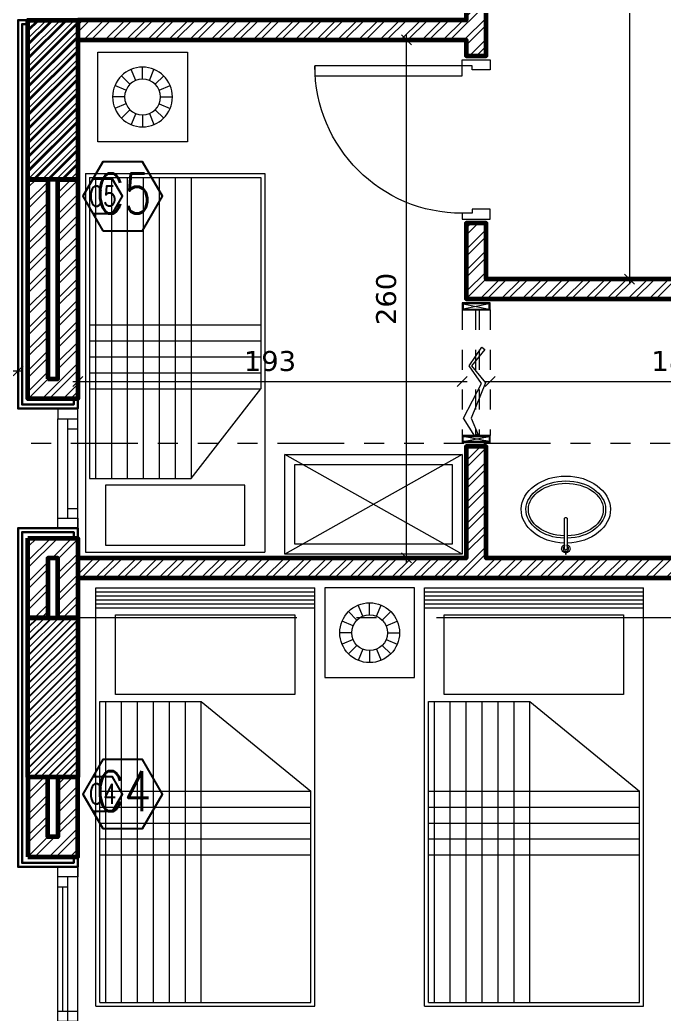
# Model space of a CAD drawing. Header units: inches. Extents: x -48 to 777, y -156 to 510.
# Drawn here: x 493.736 to 496.97, y 237.868 to 242.858 of the extents above; entities that cross this region are included whole.
import ezdxf
from ezdxf.enums import TextEntityAlignment as Align

# ---------------------------------------------------------------- set-up
doc = ezdxf.new("R2010")
doc.units = ezdxf.units.IN
doc.header["$MEASUREMENT"] = 0
for name, pattern in [('ACAD_ISO06W100', [36, 24, -3, 0, -3, 0, -3, 0, -3]), ('ACAD_ISO10W100', [18, 12, -3, 0, -3]), ('HIDDEN2', [0.1875, 0.125, -0.0625])]:
    doc.linetypes.add(name, pattern=pattern)
doc.layers.get('Defpoints').update_dxf_attribs({"lineweight": 5})
for name, color, linetype, lineweight in [('A-AXIS', 253, 'ACAD_ISO10W100', 5), ('A-AXIS ST', 251, 'ACAD_ISO10W100', 5), ('A-DIM', 9, 'Continuous', 5), ('A-DOORS', 38, 'Continuous', 20), ('A-FURN1', 211, 'Continuous', 15), ('A-PILLARS', 1, 'Continuous', 60), ('A-SANITARY', 120, 'Continuous', 5), ('A-WALLS', 7, 'Continuous', 60), ('A-WINDOWS', 4, 'Continuous', 20), ('C-STONE', 42, 'Continuous', 30), ('H-PILLARS', 61, 'Continuous', 5), ('H-WALLS', 51, 'Continuous', 5), ('modificat', 127, 'Continuous', 15)]:
    doc.layers.add(name, color=color, linetype=linetype, lineweight=lineweight)
doc.layers.add('HH-GREY', color=253, linetype='Continuous', lineweight=5, true_color=0x828282)
for name, color, linetype in [('str-col-hatch', 8, 'Continuous'), ('str-COL-TAG-100', 1, 'Continuous'), ('str-COL-TAG-50', 7, 'Continuous'), ('str-columns', 3, 'Continuous')]:
    doc.layers.add(name, color=color, linetype=linetype)
doc.styles.add('ROMAND', font='verdana.ttf')
doc.styles.add('ROMANS', font='romans__.ttf', dxfattribs={"height": 0.14})
doc.dimstyles.new('M-1.50', dxfattribs={"dimtxt": 0.1, "dimasz": 0.05, "dimexe": 0.025, "dimexo": 0.025, "dimgap": 0.05, "dimtad": 1, "dimlfac": 100, "dimrnd": 0.5, "dimzin": 9, "dimdsep": 46, "dimtxsty": 'ROMAND', "dimblk": 'OBLIQUE', "dimcen": 1, "dimdle": 0.025, "dimclrd": 256, "dimclre": 256, "dimclrt": 2, "dimadec": 0, "dimazin": 0, "dimtfac": 0.666667, "dimtmove": 2, "dimatfit": 3, "dimfxl": 0.04, "dimtolj": 1, "dimtzin": 5, "dimlwd": -1, "dimlwe": -1, "dimarcsym": 0})
pattern_1 = [(45, (-242.49175, -76.21088), (-0.0530330086, 0.0530330086), []), (45, (-242.4564, -76.21088), (-0.0530330086, 0.0530330086), [])]

# ---------------------------------------------------------------- blocks, each defined once
blk = doc.blocks.new('gkjhg')
at = {"layer": 'A-FURN1', "extrusion": (0, 0, -1)}
for p, q in [((566.8796, 146.1703), (568.9796, 146.1703)), ((566.8796, 146.1703), (566.8796, 145.0703)), ((568.9796, 146.1703), (568.9796, 145.0703)), ((566.8996, 146.1503), (566.8996, 145.0903)), ((566.8996, 146.1503), (568.4096, 146.1503)), ((568.4096, 146.1503), (568.4096, 145.6403)), ((568.4446, 146.0703), (568.8446, 146.0703)), ((568.4446, 145.1703), (568.4446, 146.0703)), ((568.8446, 146.0703), (568.8446, 145.1703)), ((568.4096, 145.6403), (567.9596, 145.0903)), ((568.8446, 145.1703), (568.4446, 145.1703)), ((566.8796, 145.0703), (568.9796, 145.0703)), ((566.8996, 145.0903), (567.9596, 145.0903))]:
    blk.add_line(p, q, dxfattribs=at)
at = {"layer": 'HH-GREY', "extrusion": (0, 0, -1)}
for p, q in [((568.8796, 146.1703), (568.8796, 145.0703)), ((568.8996, 146.1703), (568.8996, 145.0703)), ((568.9196, 146.1703), (568.9196, 145.0703)), ((568.9396, 146.1703), (568.9396, 145.0703)), ((568.9596, 146.1703), (568.9596, 145.0703)), ((566.8996, 146.1203), (568.4096, 146.1203)), ((567.6396, 146.1503), (567.6396, 145.0903)), ((567.7196, 146.1503), (567.7196, 145.0903)), ((567.7996, 146.1503), (567.7996, 145.0903)), ((567.8796, 146.1503), (567.8796, 145.0903)), ((567.9596, 146.1503), (567.9596, 145.0903)), ((566.8996, 146.0403), (568.4096, 146.0403)), ((566.8996, 145.9603), (568.4096, 145.9603)), ((566.8996, 145.8803), (568.4096, 145.8803)), ((566.8996, 145.8003), (568.4096, 145.8003)), ((566.8996, 145.7203), (568.4096, 145.7203)), ((566.8996, 145.6403), (568.4096, 145.6403))]:
    blk.add_line(p, q, dxfattribs=at)
blk = doc.blocks.new('dzhgjfcgxbf')
for p, q in [((631.6, 370.2882), (631.5618, 370.3806)), ((631.6574, 370.2996), (631.6574, 370.3996)), ((631.7148, 370.2882), (631.7531, 370.3806)), ((631.5514, 370.2557), (631.4807, 370.3264)), ((631.7635, 370.2557), (631.8342, 370.3264)), ((631.5189, 370.207), (631.4265, 370.2453)), ((631.796, 370.207), (631.8884, 370.2453)), ((631.5074, 370.1496), (631.4074, 370.1496)), ((631.5189, 370.0922), (631.4265, 370.0539)), ((631.796, 370.0922), (631.8884, 370.0539)), ((631.8074, 370.1496), (631.9074, 370.1496)), ((631.5514, 370.0435), (631.4807, 369.9728)), ((631.6, 370.011), (631.5618, 369.9186)), ((631.6574, 369.9996), (631.6574, 369.8996)), ((631.7148, 370.011), (631.7531, 369.9186)), ((631.7635, 370.0435), (631.8342, 369.9728))]:
    blk.add_line(p, q)
for radius in [0.25, 0.15]:
    blk.add_circle((631.6574, 370.1496), radius)
blk = doc.blocks.new('*U26')
for p, q in [((50, 100), (550, 100)), ((50, 50), (550, 50)), ((500, 50), (500, 0)), ((50, 0), (550, 0))]:
    blk.add_line(p, q)
for points in [[(0, 100), (50, 100), (50, 0), (0, 0)], [(600, 100), (550, 100), (550, 0), (600, 0)], [(100, 50), (100, 0)]]:
    blk.add_lwpolyline(points)
blk = doc.blocks.new('43535423')
for p, q in [((4445436.5, 161855), (4445462.8, 161986.3)), ((4445436.5, 161986.3), (4445462.8, 161855)), ((4446097.1, 161850.7), (4446097.1, 161990.7)), ((4446127.8, 161855), (4446101.5, 161986.3)), ((4446127.8, 161986.3), (4446101.5, 161855))]:
    blk.add_line(p, q)
at = {"linetype": 'HIDDEN2'}
for p, q in [((4445467.1, 161990.7), (4446097.1, 161990.7)), ((4445467.1, 161924), (4446097.1, 161924)), ((4445467.1, 161906.5), (4446097.1, 161906.5)), ((4445467.1, 161850.7), (4446097.1, 161850.7))]:
    blk.add_line(p, q, dxfattribs=at)
for points in [[(4445432.1, 161850.7), (4445432.1, 161990.7), (4445467.1, 161990.7), (4445467.1, 161850.7)], [(4445436.5, 161855), (4445436.5, 161986.3), (4445462.8, 161986.3), (4445462.8, 161855)], [(4446097.1, 161850.7), (4446097.1, 161990.7), (4446132.1, 161990.7), (4446132.1, 161850.7)], [(4446127.8, 161855), (4446127.8, 161986.3), (4446101.5, 161986.3), (4446101.5, 161855)]]:
    blk.add_lwpolyline(points, close=True)
blk.add_lwpolyline([(4445665.1, 161877.8), (4445747.1, 161943.4), (4445833.2, 161874.6), (4446009.6, 161945.2), (4446093.9, 161911.5), (4446100.4, 161927.8), (4446009.6, 161984.1), (4445836.1, 161894.7), (4445747.1, 161955.6), (4445654.2, 161891.5), (4445665.1, 161877.8)])
blk.add_circle((4446097.1, 161919.6), 4.38)
blk = doc.blocks.new('*U25')
for p, q in [((50, 100), (1450, 100)), ((100, 100), (100, 50)), ((725, 0), (725, 100)), ((775, 0), (775, 100)), ((50, 50), (1450, 50)), ((100, 75), (725, 75)), ((1400, 0), (1400, 50)), ((50, 0), (1450, 0)), ((775, 25), (1400, 25))]:
    blk.add_line(p, q)
for points in [[(0, 100), (50, 100), (50, 0), (0, 0)], [(1500, 100), (1450, 100), (1450, 0), (1500, 0)]]:
    blk.add_lwpolyline(points)
blk = doc.blocks.new('*U38')
for points in [[(130, -160), (100, -160), (100, -20), (150, -20), (150, -110), (130, -110), (130, -160)], [(870, -160), (900, -160), (900, -20), (850, -20), (850, -110), (870, -110), (870, -160)], [(820, -900), (820, -160), (870, -160), (870, -900)]]:
    blk.add_lwpolyline(points, close=True)
blk.add_arc((870, -160), 740, 180, 270)
blk = doc.blocks.new('bed 90')
at = {"layer": 'A-FURN1', "extrusion": (0, 0, -1)}
for p, q in [((556.9278, 316.6009), (556.9278, 318.5009)), ((557.0278, 318.4659), (557.0278, 318.1659)), ((557.7278, 318.4659), (557.0278, 318.4659)), ((557.7278, 318.1659), (557.7278, 318.4659)), ((557.8278, 316.6009), (557.8278, 318.5009)), ((557.0278, 318.1659), (557.7278, 318.1659)), ((557.2978, 318.1309), (556.9478, 317.6809)), ((557.8078, 318.1309), (557.2978, 318.1309)), ((557.8078, 316.6209), (557.8078, 318.1309)), ((556.9478, 316.6209), (556.9478, 317.6809)), ((557.8078, 316.6209), (556.9478, 316.6209)), ((557.8278, 316.6009), (556.9278, 316.6009))]:
    blk.add_line(p, q, dxfattribs=at)
at = {"layer": 'A-FURN1'}
blk.add_line((557.8278, 318.5009), (556.9278, 318.5009), dxfattribs=at)
at = {"layer": 'HH-GREY', "extrusion": (0, 0, -1)}
for p, q in [((557.2978, 316.6209), (557.2978, 318.1309)), ((557.3778, 316.6209), (557.3778, 318.1309)), ((557.4578, 316.6209), (557.4578, 318.1309)), ((557.5378, 316.6209), (557.5378, 318.1309)), ((557.6178, 316.6209), (557.6178, 318.1309)), ((557.6978, 316.6209), (557.6978, 318.1309)), ((557.7778, 316.6209), (557.7778, 318.1309)), ((557.8078, 317.6809), (556.9478, 317.6809)), ((557.8078, 317.6009), (556.9478, 317.6009)), ((557.8078, 317.5209), (556.9478, 317.5209)), ((557.8078, 317.4409), (556.9478, 317.4409)), ((557.8078, 317.3609), (556.9478, 317.3609))]:
    blk.add_line(p, q, dxfattribs=at)
blk = doc.blocks.new('fghjgcfd')
for points in [[(114.5932, -90.6209, 0.697476), (114.5868, -90.6535), (114.5868, -90.6631, -0.791584), (114.5932, -90.6121)], [(114.6052, -90.6631), (114.6052, -90.6535, 0.697476), (114.5988, -90.6209), (114.5988, -90.6121, -0.791584)], [(114.6052, -90.8243, -0.509087), (114.5932, -90.8331, -0.325305), (114.5868, -90.8243), (114.5868, -90.6384, -1), (114.6052, -90.6384)]]:
    blk.add_lwpolyline(points, format="xyb", close=True)
blk.add_lwpolyline([(114.5988, -90.6044), (114.5932, -90.6044), (114.5932, -90.6223), (114.5988, -90.6223)], close=True)
at = {"extrusion": (0, 0, -1)}
for major_axis, ratio, start_param, end_param in [((-0.28, 0), 0.75, 7.88683, 14.104318), ((-0.25, 0), 0.72, 7.890774, 14.100375), ((-0.235, 0), 0.702128, 7.893123, 14.098025)]:
    blk.add_ellipse((114.596, -90.8834), major_axis=major_axis, ratio=ratio, start_param=start_param, end_param=end_param, dxfattribs=at)
blk = doc.blocks.new('AXIS')
at = {"layer": 'A-AXIS ST', "ltscale": 0.1}
for p, q in [((637.51853, 296.91777), (637.51853, 336.01919)), ((657.61853, 316.06777), (627.81853, 316.06777))]:
    blk.add_line(p, q, dxfattribs=at)
blk = doc.blocks.new('_Oblique')
at = {"color": 0, "linetype": 'ByBlock', "lineweight": -2}
blk.add_line((-0.5, -0.5), (0.5, 0.5), dxfattribs=at)
blk = doc.blocks.new('*D1344')
at = {"layer": 'A-DIM', "transparency": 16777216}
for p, q in [((493.7268, 241.0677), (493.7268, 241.1214)), ((490.9018, 241.0964), (493.7518, 241.0964)), ((490.9268, 241.0714), (490.9268, 241.0714))]:
    blk.add_line(p, q, dxfattribs=at)
at = {"layer": 'Defpoints', "color": 0, "transparency": 16777216}
for p in [(490.9268, 241.0964), (493.7268, 241.0964), (493.7268, 241.0427)]:
    blk.add_point(p, dxfattribs=at)
at = {"layer": 'A-DIM', "transparency": 16777216, "xscale": 0.05, "yscale": 0.05, "zscale": 0.05, "rotation": 180}
blk.add_blockref('_Oblique', (490.9268, 241.0964), dxfattribs=at)
at = {"layer": 'A-DIM', "transparency": 16777216, "xscale": 0.05, "yscale": 0.05, "zscale": 0.05}
blk.add_blockref('_Oblique', (493.7268, 241.0964), dxfattribs=at)
at = {"layer": 'A-DIM', "color": 2, "transparency": 16777216, "insert": (492.3268, 241.1987), "char_height": 0.1, "attachment_point": 5, "style": 'ROMAND'}
blk.add_mtext('\\A1;280', dxfattribs=at)
blk = doc.blocks.new('*D1345')
at = {"layer": 'A-DIM', "transparency": 16777216}
blk.add_line((494.0018, 241.0427), (495.9818, 241.0427), dxfattribs=at)
at = {"layer": 'Defpoints', "color": 0, "transparency": 16777216}
for p in [(494.0268, 241.0427), (495.9568, 241.0427), (495.9568, 241.0427)]:
    blk.add_point(p, dxfattribs=at)
at = {"layer": 'A-DIM', "transparency": 16777216, "xscale": 0.05, "yscale": 0.05, "zscale": 0.05, "rotation": 180}
blk.add_blockref('_Oblique', (494.0268, 241.0427), dxfattribs=at)
at = {"layer": 'A-DIM', "transparency": 16777216, "xscale": 0.05, "yscale": 0.05, "zscale": 0.05}
blk.add_blockref('_Oblique', (495.9568, 241.0427), dxfattribs=at)
at = {"layer": 'A-DIM', "color": 2, "transparency": 16777216, "insert": (494.9918, 241.1448), "char_height": 0.1, "attachment_point": 5, "style": 'ROMAND'}
blk.add_mtext('\\A1;193', dxfattribs=at)
blk = doc.blocks.new('*D1346')
at = {"layer": 'A-DIM', "transparency": 16777216}
blk.add_line((496.0718, 241.0427), (498.0018, 241.0427), dxfattribs=at)
at = {"layer": 'Defpoints', "color": 0, "transparency": 16777216}
for p in [(496.0968, 241.0427), (497.9768, 241.0427), (497.9768, 241.0427)]:
    blk.add_point(p, dxfattribs=at)
at = {"layer": 'A-DIM', "transparency": 16777216, "xscale": 0.05, "yscale": 0.05, "zscale": 0.05, "rotation": 180}
blk.add_blockref('_Oblique', (496.0968, 241.0427), dxfattribs=at)
at = {"layer": 'A-DIM', "transparency": 16777216, "xscale": 0.05, "yscale": 0.05, "zscale": 0.05}
blk.add_blockref('_Oblique', (497.9768, 241.0427), dxfattribs=at)
at = {"layer": 'A-DIM', "color": 2, "transparency": 16777216, "insert": (497.0368, 241.145), "char_height": 0.1, "attachment_point": 5, "style": 'ROMAND'}
blk.add_mtext('\\A1;188', dxfattribs=at)
blk = doc.blocks.new('*D1348')
at = {"layer": 'A-DIM', "transparency": 16777216}
blk.add_line((495.6774, 240.1321), (495.6774, 242.7821), dxfattribs=at)
at = {"layer": 'Defpoints', "color": 0, "transparency": 16777216}
for p in [(495.6774, 242.7571), (495.6774, 242.7571), (495.6774, 240.1571)]:
    blk.add_point(p, dxfattribs=at)
at = {"layer": 'A-DIM', "transparency": 16777216, "xscale": 0.05, "yscale": 0.05, "zscale": 0.05}
for p, rotation in [((495.6774, 242.7571), 90), ((495.6774, 240.1571), 270)]:
    blk.add_blockref('_Oblique', p, dxfattribs=dict(at, rotation=rotation))
at = {"layer": 'A-DIM', "color": 2, "transparency": 16777216, "insert": (495.5753, 241.4571), "char_height": 0.1, "attachment_point": 5, "rotation": 90, "style": 'ROMAND'}
blk.add_mtext('\\A1;260', dxfattribs=at)
blk = doc.blocks.new('*D1236')
at = {"layer": 'A-DIM', "transparency": 16777216}
for p, q in [((496.1018, 245.5584), (496.8209, 245.5584)), ((496.7959, 245.5834), (496.7959, 241.5319)), ((496.7968, 241.5569), (496.7709, 241.5569))]:
    blk.add_line(p, q, dxfattribs=at)
at = {"layer": 'Defpoints', "color": 0, "transparency": 16777216}
for p in [(496.0768, 245.5584), (496.7959, 241.5569), (496.8218, 241.5569)]:
    blk.add_point(p, dxfattribs=at)
at = {"layer": 'A-DIM', "transparency": 16777216, "xscale": 0.05, "yscale": 0.05, "zscale": 0.05}
for p, rotation in [((496.7959, 245.5584), 90), ((496.7959, 241.5569), 270)]:
    blk.add_blockref('_Oblique', p, dxfattribs=dict(at, rotation=rotation))
at = {"layer": 'A-DIM', "color": 2, "transparency": 16777216, "insert": (496.6938, 243.5577), "char_height": 0.1, "attachment_point": 5, "rotation": 90, "style": 'ROMAND'}
blk.add_mtext('\\A1;400', dxfattribs=at)
blk = doc.blocks.new('tags')
at = {"layer": 'str-COL-TAG-100', "color": 2}
blk.add_lwpolyline([(0.125, -0.2616), (0.325, -0.2616), (0.425, -0.0884), (0.325, 0.0848), (0.125, 0.0848), (0.025, -0.0884)], close=True, dxfattribs=at)
at = {"layer": 'str-COL-TAG-50', "color": 2}
blk.add_lwpolyline([(0.075, -0.175), (0.175, -0.175), (0.225, -0.0884), (0.175, -0.0018), (0.075, -0.0018), (0.025, -0.0884)], close=True, dxfattribs=at)
at = {"layer": 'str-COL-TAG-100', "color": 1, "style": 'ROMANS', "width": 0.699426}
blk.add_attdef('NUMBER', text='', height=0.2, dxfattribs=at).set_placement((0.0918, -0.1741), (0.3679, -0.1741), align=Align.FIT)
at = {"layer": 'str-COL-TAG-50', "color": 1, "style": 'ROMANS', "width": 0.697102}
blk.add_attdef('NUMBER', text='', height=0.1, dxfattribs=at).set_placement((0.0562, -0.1375), (0.1938, -0.1375), align=Align.FIT)

msp = doc.modelspace()

# ---------------------------------------------------------------- hatches: boundary and pattern name
at = {"layer": 'H-PILLARS', "linetype": 'Continuous'}
h = msp.add_hatch(dxfattribs=at)
h.set_pattern_fill('ANSI31', color=256, scale=0.2)
h.set_pattern_definition([(45, (-51.591753, -70.60263), (-0.0176776695, 0.0176776695), [])])
h.paths.add_polyline_path([(494.02678, 242.05688), (493.77678, 242.05688), (493.77678, 242.85688), (494.02678, 242.85688)])
h = msp.add_hatch(dxfattribs=at)
h.set_pattern_fill('ANSI31', color=256, scale=0.2)
h.set_pattern_definition([(45, (-51.529807, -73.60263), (-0.0176776695, 0.0176776695), [])])
h.paths.add_polyline_path([(494.02678, 239.05688), (493.77678, 239.05688), (493.77678, 239.85688), (494.02678, 239.85688)])
at = {"layer": 'H-WALLS'}
h = msp.add_hatch(dxfattribs=at)
h.set_pattern_fill('ANSI32', color=256, scale=0.2)
h.set_pattern_definition(pattern_1)
h.paths.add_polyline_path([(496.07678, 244.31845), (495.97678, 244.31845), (495.97678, 242.85688), (494.02678, 242.85688), (494.02678, 242.75688), (495.97678, 242.75688), (495.97678, 242.67648), (496.07678, 242.67648)], flags=17)
h = msp.add_hatch(dxfattribs=at)
h.set_pattern_fill('ANSI32', color=256, scale=0.2)
h.set_pattern_definition(pattern_1)
h.paths.add_polyline_path([(493.87678, 241.05605), (493.92678, 241.05605), (493.92678, 241.10605), (493.92678, 242.05688), (494.02678, 242.05688), (494.02678, 241.20605), (494.02678, 240.95605), (493.77678, 240.95605), (493.77678, 241.55605), (493.77678, 242.05688), (493.87678, 242.05688)], flags=17)
h = msp.add_hatch(dxfattribs=at)
h.set_pattern_fill('ANSI32', color=256, scale=0.2)
h.set_pattern_definition(pattern_1)
h.paths.add_polyline_path([(497.97678, 241.45688), (497.97678, 240.15688), (496.07678, 240.15688), (496.07678, 240.71688), (495.97678, 240.71688), (495.97678, 240.15688), (494.02678, 240.15688), (494.02678, 240.05688), (497.97678, 240.05688), (497.97678, 237.99688), (498.07678, 237.99688), (498.07678, 241.45688), (498.15678, 241.45688), (498.15678, 241.55688), (496.07678, 241.55688), (496.07678, 241.83688), (495.97678, 241.83688), (495.97678, 241.45688)], flags=17)
h = msp.add_hatch(dxfattribs=at)
h.set_pattern_fill('ANSI32', color=256, scale=0.2)
h.set_pattern_definition(pattern_1)
h.paths.add_polyline_path([(493.77678, 240.25688), (494.02678, 240.25688), (494.02678, 239.85688), (493.92678, 239.85688), (493.92678, 240.15688), (493.87678, 240.15688), (493.87678, 239.85688), (493.77678, 239.85688)], flags=17)
h = msp.add_hatch(dxfattribs=at)
h.set_pattern_fill('ANSI32', color=256, scale=0.2)
h.set_pattern_definition(pattern_1)
h.paths.add_polyline_path([(493.77678, 238.65688), (494.02678, 238.65688), (494.02678, 239.05688), (493.92678, 239.05688), (493.92678, 238.75688), (493.87678, 238.75688), (493.87678, 239.05688), (493.77678, 239.05688)], flags=17)
at = {"layer": 'str-col-hatch'}
h = msp.add_hatch(dxfattribs=at)
h.set_pattern_fill('ANSI31', color=256, scale=0.4)
h.set_pattern_definition([(45, (-202.35302, 191.347635), (-0.035355339, 0.035355339), [])])
h.paths.add_polyline_path([(493.77678, 242.85688), (493.77678, 242.05688), (494.02678, 242.05688), (494.02678, 242.85688)])
h = msp.add_hatch(dxfattribs=at)
h.set_pattern_fill('ANSI31', color=256, scale=0.4)
h.set_pattern_definition([(45, (-202.35302, 188.347635), (-0.035355339, 0.035355339), [])])
h.paths.add_polyline_path([(493.77678, 239.85688), (493.77678, 239.05688), (494.02678, 239.05688), (494.02678, 239.85688)])

# ---------------------------------------------------------------- linework, layer by layer
at = {"layer": 'A-AXIS', "linetype": 'ACAD_ISO06W100', "ltscale": 0.014}
msp.add_line((487.77664, 240.73298), (511.66993, 240.73298), dxfattribs=at)
at = {"layer": 'A-FURN1', "extrusion": (0, 0, -1)}
for points in [[(-494.12685, 242.24568), (-494.12685, 242.69568), (-494.57685, 242.69568), (-494.57685, 242.24568)], [(-495.26685, 240.00688), (-495.26684, 239.55688), (-495.71684, 239.55688), (-495.71685, 240.00688)]]:
    msp.add_lwpolyline(points, close=True, dxfattribs=at)
at = {"layer": 'A-PILLARS'}
for points in [[(494.02678, 242.05688), (493.77678, 242.05688), (493.77678, 242.85688), (494.02678, 242.85688)], [(494.02678, 239.05688), (493.77678, 239.05688), (493.77678, 239.85688), (494.02678, 239.85688)]]:
    msp.add_lwpolyline(points, close=True, dxfattribs=at)
at = {"layer": 'A-WALLS'}
for points in [[(496.07678, 244.31845), (495.97678, 244.31845), (495.97678, 242.85688), (494.02678, 242.85688), (494.02678, 242.75688), (495.97678, 242.75688), (495.97678, 242.67648), (496.07678, 242.67648)], [(493.87678, 241.05605), (493.92678, 241.05605), (493.92678, 241.10605), (493.92678, 242.05688), (494.02678, 242.05688), (494.02678, 241.20605), (494.02678, 240.95605), (493.77678, 240.95605), (493.77678, 241.55605), (493.77678, 242.05688), (493.87678, 242.05688)], [(493.77678, 240.25688), (494.02678, 240.25688), (494.02678, 239.85688), (493.92678, 239.85688), (493.92678, 240.15688), (493.87678, 240.15688), (493.87678, 239.85688), (493.77678, 239.85688)], [(493.77678, 238.65688), (494.02678, 238.65688), (494.02678, 239.05688), (493.92678, 239.05688), (493.92678, 238.75688), (493.87678, 238.75688), (493.87678, 239.05688), (493.77678, 239.05688)]]:
    msp.add_lwpolyline(points, close=True, dxfattribs=at)
at = {"layer": 'A-WALLS', "linetype": 'Continuous'}
msp.add_lwpolyline([(497.97678, 241.45688), (497.97678, 240.15688), (496.07678, 240.15688), (496.07678, 240.71688), (495.97678, 240.71688), (495.97678, 240.15688), (494.02678, 240.15688), (494.02678, 240.05688), (497.97678, 240.05688), (497.97678, 237.99688), (498.07678, 237.99688), (498.07678, 241.45688), (498.15678, 241.45688), (498.15678, 241.55688), (496.07678, 241.55688), (496.07678, 241.83688), (495.97678, 241.83688), (495.97678, 241.45688), (497.97678, 241.45688)], dxfattribs=at)
at = {"layer": 'C-STONE', "linetype": 'Continuous'}
for points in [[(493.77678, 242.85688), (493.72678, 242.85688), (493.72678, 242.55688), (493.72678, 242.55688), (493.72678, 240.90688), (494.02678, 240.90688), (494.02678, 240.95688)], [(493.77678, 242.83688), (493.74678, 242.83688), (493.74678, 242.57688), (493.74678, 242.57688), (493.74678, 240.92688), (494.00678, 240.92688), (494.00678, 240.95688)], [(494.02678, 240.25688), (494.02678, 240.30688), (493.72678, 240.30688), (493.72678, 238.60688), (494.02678, 238.60688), (494.02678, 238.65688)], [(494.00678, 240.25688), (494.00678, 240.28688), (493.74678, 240.28688), (493.74678, 238.62688), (494.00678, 238.62688), (494.00678, 238.65688)]]:
    msp.add_lwpolyline(points, dxfattribs=at)
at = {"layer": 'modificat'}
for p, q in [((495.95678, 240.17688), (495.06678, 240.67688)), ((495.95678, 240.67688), (495.06678, 240.17688))]:
    msp.add_line(p, q, dxfattribs=at)
for points in [[(495.06678, 240.67688), (495.95678, 240.67688), (495.95678, 240.17688), (495.06678, 240.17688)], [(495.11678, 240.62688), (495.90678, 240.62688), (495.90678, 240.22688), (495.11678, 240.22688)]]:
    msp.add_lwpolyline(points, close=True, dxfattribs=at)
at = {"layer": 'str-columns'}
for points in [[(493.77678, 242.05688), (494.02678, 242.05688), (494.02678, 242.85688), (493.77678, 242.85688)], [(493.77678, 239.05688), (494.02678, 239.05688), (494.02678, 239.85688), (493.77678, 239.85688)]]:
    msp.add_lwpolyline(points, close=True, dxfattribs=at)

# ---------------------------------------------------------------- block references
at = {"layer": 'A-DIM'}
msp.add_blockref('AXIS', (-143.49175, -76.21088), dxfattribs=at)
at = {"layer": 'A-DOORS'}
for name, p, xscale, yscale, zscale, rotation in [('*U38', (496.11678, 241.75688), -0.0009999999999906, 0.0009999999999906, 0.0009999999999906, 270), ('43535423', (657.94743, 4686.86903), -0.001, 0.001, 0.001, 90)]:
    msp.add_blockref(name, p, dxfattribs=dict(at, xscale=xscale, yscale=yscale, zscale=zscale, rotation=rotation))
at = {"layer": 'A-FURN1', "extrusion": (0, 0, -1), "zscale": 0.5999999999999998}
for p, xscale, yscale, rotation in [((-272.26414, -136.52498), 0.5999999999999998, 0.5999999999999998, 89.99969036546206), ((-273.40414, 618.77755), -0.5999999999999998, 0.5999999999999996, 90.00030963453793)]:
    msp.add_blockref('dzhgjfcgxbf', p, dxfattribs=dict(at, xscale=xscale, yscale=yscale, rotation=rotation))
at = {"layer": 'A-FURN1'}
for name, p, rotation in [('bed 90', (1051.89305, 558.68767), 180), ('gkjhg', (640.28718, -328.97274), 89.99999997265574), ('gkjhg', (641.93718, -328.97274), 89.99999997265574)]:
    msp.add_blockref(name, p, dxfattribs=dict(at, rotation=rotation))
at = {"layer": 'A-SANITARY', "xscale": 0.8, "yscale": 0.8, "zscale": 0.8, "rotation": 179.9999999889927}
msp.add_blockref('fghjgcfd', (588.15359, 167.69333), dxfattribs=at)
at = {"layer": 'A-WINDOWS', "yscale": 0.0009999999999906004, "zscale": 0.0009999999999906004}
for name, p, xscale, rotation in [('*U26', (494.02678, 240.30605), 0.0009999999999906004, 90.00000000044565), ('*U25', (493.92678, 237.10688), -0.0009999999999906004, 269.9999999971884)]:
    msp.add_blockref(name, p, dxfattribs=dict(at, xscale=xscale, rotation=rotation))
at = {"layer": 'str-columns'}
ref = msp.add_blockref('tags', (494.02678, 242.06073), dxfattribs=at)
ref.add_attrib('NUMBER', 'C5', dxfattribs={"layer": 'str-COL-TAG-50', "color": 1, "height": 0.1, "style": 'ROMANS', "width": 0.63631}).set_placement((494.08297, 241.92323), (494.22056, 241.92323), align=Align.FIT)
ref.add_attrib('NUMBER', 'C5', dxfattribs={"layer": 'str-COL-TAG-100', "color": 1, "height": 0.2, "style": 'ROMANS', "width": 0.638431}).set_placement((494.11862, 241.88667), (494.39471, 241.88667), align=Align.FIT)
ref = msp.add_blockref('tags', (494.02678, 239.06073), dxfattribs=at)
ref.add_attrib('NUMBER', 'C4', dxfattribs={"layer": 'str-COL-TAG-50', "color": 1, "height": 0.1, "style": 'ROMANS', "width": 0.63631}).set_placement((494.08297, 238.92323), (494.22056, 238.92323), align=Align.FIT)
ref.add_attrib('NUMBER', 'C4', dxfattribs={"layer": 'str-COL-TAG-100', "color": 1, "height": 0.2, "style": 'ROMANS', "width": 0.638431}).set_placement((494.11862, 238.88667), (494.39471, 238.88667), align=Align.FIT)

# ---------------------------------------------------------------- dimensions: what is measured, and where the dimension line sits
at = {"layer": 'A-DIM'}
for base, p1, p2, picture, middle in [((496.79585, 241.55688), (496.07678, 245.55845), (496.82183, 241.55688), '*D1236', (496.6938, 243.55767)), ((495.67737, 242.75712), (495.67737, 240.15712), (495.67737, 242.75712), '*D1348', (495.57529, 241.45712))]:
    dim = msp.add_linear_dim(base=base, p1=p1, p2=p2, angle=90, dimstyle='M-1.50', dxfattribs=at)
    dim.commit()
    dim.dimension.update_dxf_attribs({"geometry": picture, "text_midpoint": middle})
for base, p1, p2, picture, middle in [((493.72678, 241.09642), (490.92678, 241.09642), (493.72678, 241.04275), '*D1344', (492.32678, 241.19871)), ((495.95678, 241.04275), (494.02678, 241.04275), (495.95678, 241.04275), '*D1345', (494.99178, 241.14483)), ((497.97678, 241.04275), (496.09678, 241.04275), (497.97678, 241.04275), '*D1346', (497.03678, 241.14503))]:
    dim = msp.add_linear_dim(base=base, p1=p1, p2=p2, dimstyle='M-1.50', dxfattribs=at)
    dim.commit()
    dim.dimension.update_dxf_attribs({"geometry": picture, "text_midpoint": middle})

doc.saveas('drawing.dxf')
